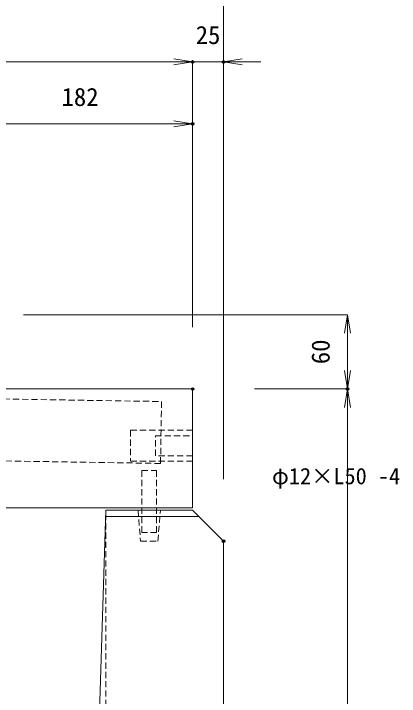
# Model space of a CAD drawing. Units: millimetres, scale not verified. Extents: x -1945 to 1945, y -1197 to 1643.
# Drawn here: x -1156 to -845, y 67 to 619 of the extents above; entities that cross this region are included whole.
import ezdxf
from ezdxf.enums import TextEntityAlignment as Align

# ---------------------------------------------------------------- set-up
doc = ezdxf.new("R2010")
doc.units = ezdxf.units.MM
doc.header["$LTSCALE"] = 10
doc.header["$PDMODE"] = 32
doc.header["$PDSIZE"] = 2
doc.linetypes.add('USER1', pattern=[0.75, 0.5, -0.25])
for name, color, linetype, lineweight in [('0-3_KIJUN', 7, 'USER1', 18), ('0-5_SUNPO_S10', 3, 'Continuous', 18), ('0-9__0-0_0', 7, 'Continuous', 18)]:
    doc.layers.add(name, color=color, linetype=linetype, lineweight=lineweight)
doc.layers.add('0-A__0-2_DEFPOINTS', color=7, linetype='Continuous')
doc.styles.add('ＭＳ ゴシック', font='')
doc.styles.get('ＭＳ ゴシック').set_extended_font_data('MS Gothic')

# ---------------------------------------------------------------- blocks, each defined once
blk = doc.blocks.new('_OPEN')
at = {"layer": '0-9__0-0_0'}
blk.add_line((0, 0), (-1, 0), dxfattribs=at)
blk.add_lwpolyline([(-1, 0.1667), (0, 0), (-1, -0.1667)], dxfattribs=at)
blk = doc.blocks.new('_D18')
at = {"layer": '0-5_SUNPO_S10'}
for p, q in [((796.84, 1795.53), (1058.34, 1795.53)), ((1058.34, 1780.53), (1058.34, 1750.53)), ((983.34, 1735.53), (1058.34, 1735.53))]:
    blk.add_line(p, q, dxfattribs=at)
at = {"layer": '0-A__0-2_DEFPOINTS'}
for p in [(746.84, 1795.53), (933.34, 1735.53), (1058.34, 1735.53)]:
    blk.add_point(p, dxfattribs=at)
at = {"layer": '0-5_SUNPO_S10', "xscale": 15, "yscale": 15}
for p, rotation in [((1058.34, 1795.53), 90), ((1058.34, 1735.53), 270)]:
    blk.add_blockref('_OPEN', p, dxfattribs=dict(at, rotation=rotation))
at = {"layer": '0-5_SUNPO_S10', "color": 7, "style": 'ＭＳ ゴシック'}
blk.add_text('60', height=14.66, rotation=90, dxfattribs=at).set_placement((1048.34, 1755.53), align=Align.BOTTOM_LEFT)
blk = doc.blocks.new('_D19')
at = {"layer": '0-5_SUNPO_S10'}
for p, q in [((983.34, 1735.53), (1058.34, 1735.53)), ((1058.34, 1720.53), (1058.34, 1054.64))]:
    blk.add_line(p, q, dxfattribs=at)
at = {"layer": '0-A__0-2_DEFPOINTS'}
blk.add_point((933.34, 1735.53), dxfattribs=at)
at = {"layer": '0-5_SUNPO_S10', "xscale": 15, "yscale": 15, "rotation": 90}
blk.add_blockref('_OPEN', (1058.34, 1735.53), dxfattribs=at)
blk = doc.blocks.new('_D21')
at = {"layer": '0-5_SUNPO_S10'}
for p, q in [((751.84, 1785.53), (751.84, 1949.64)), ((766.84, 1949.64), (918.34, 1949.64)), ((933.34, 1785.53), (933.34, 1949.64))]:
    blk.add_line(p, q, dxfattribs=at)
at = {"layer": '0-A__0-2_DEFPOINTS'}
for p in [(933.34, 1949.64), (751.84, 1735.53), (933.34, 1735.53)]:
    blk.add_point(p, dxfattribs=at)
at = {"layer": '0-5_SUNPO_S10', "xscale": 15, "yscale": 15, "rotation": 180}
blk.add_blockref('_OPEN', (751.84, 1949.64), dxfattribs=at)
at = {"layer": '0-5_SUNPO_S10', "xscale": 15, "yscale": 15}
blk.add_blockref('_OPEN', (933.34, 1949.64), dxfattribs=at)
at = {"layer": '0-5_SUNPO_S10', "color": 7, "style": 'ＭＳ ゴシック'}
blk.add_text('182', height=14.66, dxfattribs=at).set_placement((827.59, 1959.64), align=Align.BOTTOM_LEFT)
blk = doc.blocks.new('_D23')
at = {"layer": '0-5_SUNPO_S10'}
for p, q in [((393.34, 1783.65), (393.34, 1999.64)), ((408.34, 1999.64), (918.34, 1999.64)), ((933.34, 1785.53), (933.34, 1999.64))]:
    blk.add_line(p, q, dxfattribs=at)
at = {"layer": '0-A__0-2_DEFPOINTS'}
for p in [(933.34, 1999.64), (393.34, 1733.65), (933.34, 1735.53)]:
    blk.add_point(p, dxfattribs=at)
at = {"layer": '0-5_SUNPO_S10', "xscale": 15, "yscale": 15, "rotation": 180}
blk.add_blockref('_OPEN', (393.34, 1999.64), dxfattribs=at)
at = {"layer": '0-5_SUNPO_S10', "xscale": 15, "yscale": 15}
blk.add_blockref('_OPEN', (933.34, 1999.64), dxfattribs=at)
at = {"layer": '0-5_SUNPO_S10', "color": 7, "style": 'ＭＳ ゴシック'}
blk.add_text('540', height=14.66, dxfattribs=at).set_placement((648.34, 2009.64), align=Align.BOTTOM_LEFT)
blk = doc.blocks.new('_D24')
at = {"layer": '0-5_SUNPO_S10'}
for p, q in [((918.34, 1999.64), (903.34, 1999.64)), ((933.34, 1785.53), (933.34, 1999.64)), ((933.34, 1999.64), (958.34, 1999.64)), ((958.34, 1662.64), (958.34, 1999.64)), ((973.34, 1999.64), (988.34, 1999.64))]:
    blk.add_line(p, q, dxfattribs=at)
at = {"layer": '0-A__0-2_DEFPOINTS'}
for p in [(958.34, 1999.64), (933.34, 1735.53), (958.34, 1612.64)]:
    blk.add_point(p, dxfattribs=at)
at = {"layer": '0-5_SUNPO_S10', "xscale": 15, "yscale": 15}
blk.add_blockref('_OPEN', (933.34, 1999.64), dxfattribs=at)
at = {"layer": '0-5_SUNPO_S10', "xscale": 15, "yscale": 15, "rotation": 180}
blk.add_blockref('_OPEN', (958.34, 1999.64), dxfattribs=at)
at = {"layer": '0-5_SUNPO_S10', "color": 7, "style": 'ＭＳ ゴシック'}
blk.add_text('25', height=14.66, dxfattribs=at).set_placement((935.84, 2009.64), align=Align.BOTTOM_LEFT)
blk = doc.blocks.new('_D25')
at = {"layer": '0-5_SUNPO_S10'}
for p, q in [((368.34, 1662.64), (368.34, 2049.64)), ((383.34, 2049.64), (943.34, 2049.64)), ((958.34, 1662.64), (958.34, 2049.64))]:
    blk.add_line(p, q, dxfattribs=at)
at = {"layer": '0-A__0-2_DEFPOINTS'}
for p in [(958.34, 2049.64), (368.34, 1612.64), (958.34, 1612.64)]:
    blk.add_point(p, dxfattribs=at)
at = {"layer": '0-5_SUNPO_S10', "xscale": 15, "yscale": 15, "rotation": 180}
blk.add_blockref('_OPEN', (368.34, 2049.64), dxfattribs=at)
at = {"layer": '0-5_SUNPO_S10', "xscale": 15, "yscale": 15}
blk.add_blockref('_OPEN', (958.34, 2049.64), dxfattribs=at)
at = {"layer": '0-5_SUNPO_S10', "color": 7, "style": 'ＭＳ ゴシック'}
blk.add_text('590', height=14.66, dxfattribs=at).set_placement((648.34, 2059.64), align=Align.BOTTOM_LEFT)
blk = doc.blocks.new('M16_insert_dan')
at = {"layer": '0-3_KIJUN', "color": 3}
for points in [[(0, -12.5), (-50, -12.5), (-50, 12.5), (0, 12.5)], [(0, 8), (-30, 8), (-30, -8), (0, -8)]]:
    blk.add_lwpolyline(points, close=True, dxfattribs=at)

msp = doc.modelspace()

# ---------------------------------------------------------------- linework, layer by layer
at = {"layer": '0-3_KIJUN', "linetype": 'Continuous'}
msp.add_line((-1006.66, 212.64), (-1081.66, 212.64), dxfattribs=at)
msp.add_lwpolyline([(-1011.66, 315.53), (-1011.66, 219.64), (-1551.66, 219.64), (-1551.66, 313.65), (-1550.6, 379.64), (-1238.64, 374.64), (-1198.16, 375.53), (-1193.16, 315.53)], close=True, dxfattribs=at)
at = {"layer": '0-3_KIJUN'}
for points in [[(-1239.2, 308.64), (-1036.72, 305.39), (-1037.52, 255.4), (-1527.46, 263.25), (-1526.66, 313.24)], [(-1481.66, 217.64), (-1481.66, -285.36), (-1081.66, -285.36), (-1081.66, 217.64)]]:
    msp.add_lwpolyline(points, dxfattribs=at)
for points in [[(-1052.66, 249.64), (-1040.66, 249.64), (-1040.66, 199.64), (-1052.66, 199.64)], [(-1037.66, 217.64), (-1055.66, 217.64), (-1053.66, 192.64), (-1039.66, 192.64)]]:
    msp.add_lwpolyline(points, close=True, dxfattribs=at)
at = {"layer": '0-3_KIJUN', "linetype": 'Continuous'}
msp.add_lwpolyline([(-1476.66, 54.64), (-1481.66, 217.64), (-1551.66, 217.64), (-1576.66, 192.64), (-1576.66, -360.36), (-1556.66, -380.36), (-1006.66, -380.36), (-986.66, -360.36), (-986.66, 192.64), (-1011.66, 217.64), (-1081.66, 217.64), (-1086.66, 54.64)], dxfattribs=at)

# ---------------------------------------------------------------- block references
at = {"layer": '0-3_KIJUN', "xscale": -1, "rotation": 180}
msp.add_blockref('M16_insert_dan', (-1011.66, 269.64), dxfattribs=at)
at = {"layer": '0-5_SUNPO_S10'}
for name in ['_D25', '_D23', '_D24', '_D21', '_D18', '_D19']:
    msp.add_blockref(name, (-1945, -1420), dxfattribs=at)

# ---------------------------------------------------------------- texts
at = {"layer": '0-5_SUNPO_S10', "color": 7, "style": 'ＭＳ ゴシック'}
msp.add_text('φ12×L50 -4', height=13.2, dxfattribs=at).set_placement((-947.61, 234.64), align=Align.BOTTOM_LEFT)

doc.saveas('drawing.dxf')
